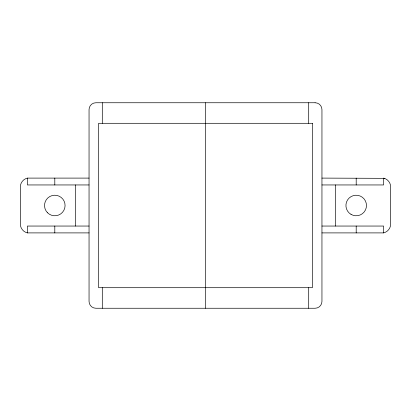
<?xml version="1.0" encoding="UTF-8"?>
<svg xmlns="http://www.w3.org/2000/svg" width="411" height="411" viewBox="0 0 411 411"><rect width="100%" height="100%" fill="white"/><g stroke="black" fill="none" stroke-linecap="round" stroke-linejoin="round"><path stroke-width="0.62" d="M89.048 232.898L27.398 232.898A9.248 9.248 0 0 1 20.55 226.05L20.55 184.95A9.248 9.248 0 0 1 27.398 178.102L89.048 178.102M321.952 178.102L384.419 178.338M89.048 184.95L27.398 184.95L27.398 178.102M321.952 184.95L383.602 184.95L383.602 178.102A9.248 9.248 0 0 1 390.45 184.95L390.45 226.05A9.248 9.248 0 0 1 383.602 232.898L321.952 232.898M89.048 226.05L27.398 226.05L27.398 232.898M321.952 226.05L383.602 226.05L383.602 232.898M356.198 178.102L356.198 184.95M356.198 226.05L356.198 232.898M335.648 184.95L335.648 226.05M308.702 102.75L308.702 123.3M308.702 287.7L308.702 308.25M205.5 102.75L205.5 308.25M102.298 102.75L102.298 123.3M102.298 287.7L102.298 308.25M75.352 184.95L75.352 226.05M54.802 178.102L54.802 184.95M54.802 226.05L54.802 232.898M315.098 102.75L95.902 102.75A6.848 6.848 0 0 0 89.048 109.598L89.048 301.402A6.848 6.848 0 0 0 95.902 308.25L315.098 308.25A6.848 6.848 0 0 0 321.952 301.402L321.952 109.598A6.848 6.848 0 0 0 315.098 102.75M312.375 123.3L98.625 123.3L98.625 287.7L312.375 287.7L312.375 123.3M47.532 212.764A10.275 10.275 0 0 0 64.727 208.161A10.275 10.275 0 0 0 52.14 195.574A10.275 10.275 0 0 0 47.532 212.764M351.061 214.398A10.275 10.275 0 0 0 366.473 205.5A10.275 10.275 0 0 0 351.061 196.602A10.275 10.275 0 0 0 351.061 214.398"/></g></svg>
